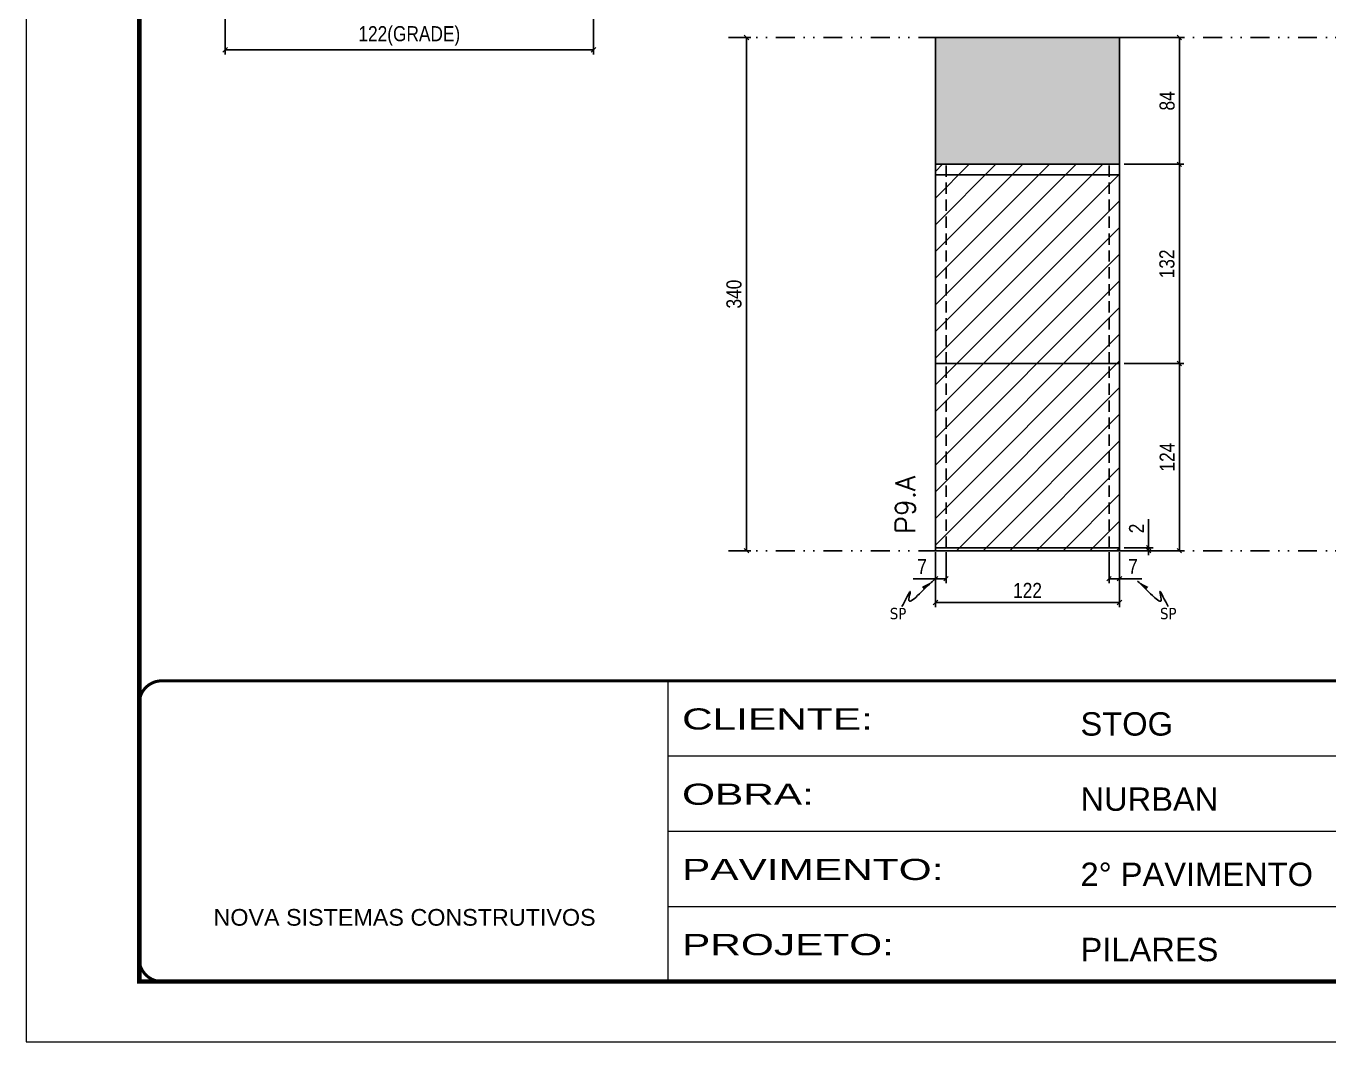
# Model space of a CAD drawing. Extents: x 2201 to 8455, y 252 to 7045.
# Drawn here: x 2201 to 3065, y 2549 to 3222 of the extents above; entities that cross this region are included whole.
import ezdxf

# ---------------------------------------------------------------- set-up
doc = ezdxf.new("R2010")
doc.units = 0
for name, pattern in [('CONTINUO', [0]), ('DASHED', [0.75, 0.5, -0.25]), ('DIVIDE2', [0.625, 0.25, -0.125, 0, -0.125, 0, -0.125]), ('HIDDEN', [0.375, 0.25, -0.125])]:
    doc.linetypes.add(name, pattern=pattern)
for name, color, linetype in [('COTA', 241, 'Continuous'), ('Cota Seção (2x)', 241, 'Continuous'), ('Nível', 160, 'Continuous'), ('Painéis', 200, 'Continuous'), ('SARR_2.2x7', 40, 'Continuous'), ('Sarrafo de Pressão', 42, 'HIDDEN'), ('texto', 7, 'Continuous')]:
    doc.layers.add(name, color=color, linetype=linetype)
for name, color, linetype, lineweight in [('Folhas', 255, 'Continuous', 9), ('Hachura', 251, 'Continuous', 9), ('SARRAFO DE PRESSAO', 251, 'DASHED', 9), ('Texto Seção', 7, 'Continuous', 15)]:
    doc.layers.add(name, color=color, linetype=linetype, lineweight=lineweight)
doc.styles.add('ARIAL', font='arial.ttf')
doc.styles.add('COTA TECNICA', font='techl___.ttf', dxfattribs={"height": 10})
doc.styles.add('COTA TECNICA 2X', font='techl___.ttf', dxfattribs={"height": 10})
doc.styles.add('COTA TECNICA-50', font='techl___.ttf', dxfattribs={"height": 10})
doc.styles.add('REGUA-120', font='ROMANS.shx', dxfattribs={"height": 15})
doc.styles.get("Standard").update_dxf_attribs({"font": 'arial.ttf'})
doc.styles.add('Tecnologia', font='')
doc.styles.get('Tecnologia').set_extended_font_data('Forgotten Futurist')
doc.dimstyles.new('COTA PAINEL-50', dxfattribs={"dimtxt": 10, "dimasz": 3, "dimexe": 3, "dimexo": 3, "dimgap": 3, "dimtad": 1, "dimdec": 1, "dimzin": 12, "dimdsep": 46, "dimtxsty": 'COTA TECNICA-50', "dimblk1": 'OBLIQUE', "dimblk2": 'OBLIQUE', "dimsah": 1, "dimcen": 0.9, "dimclrd": 4, "dimclre": 4, "dimclrt": 240, "dimadec": 1, "dimazin": 3, "dimtfac": 1, "dimtdec": 1, "dimtmove": 0, "dimatfit": 3, "dimfxl": 1, "dimtolj": 1, "dimtzin": 12, "dimarcsym": 0})
doc.dimstyles.new('PAINEL', dxfattribs={"dimtxt": 10, "dimasz": 3, "dimexe": 3, "dimexo": 3, "dimgap": 3, "dimtad": 1, "dimdec": 1, "dimzin": 12, "dimdsep": 46, "dimtxsty": 'COTA TECNICA', "dimblk1": 'OBLIQUE', "dimblk2": 'OBLIQUE', "dimsah": 1, "dimcen": 0.9, "dimclrd": 4, "dimclre": 4, "dimclrt": 240, "dimadec": 1, "dimazin": 3, "dimtfac": 1, "dimtdec": 1, "dimtmove": 0, "dimatfit": 3, "dimfxl": 1, "dimtolj": 1, "dimtzin": 12, "dimarcsym": 0})
doc.dimstyles.new('SECAO PILAR', dxfattribs={"dimtxt": 10, "dimasz": 3, "dimexe": 3, "dimexo": 3, "dimgap": 3, "dimtad": 1, "dimdec": 1, "dimlfac": 0.5, "dimzin": 12, "dimdsep": 46, "dimtxsty": 'COTA TECNICA 2X', "dimblk1": 'OBLIQUE', "dimblk2": 'OBLIQUE', "dimsah": 1, "dimcen": 0.9, "dimclrd": 256, "dimclre": 256, "dimclrt": 256, "dimadec": 1, "dimazin": 3, "dimtfac": 1, "dimtdec": 1, "dimtmove": 0, "dimatfit": 3, "dimfxl": 1, "dimtolj": 1, "dimtzin": 12, "dimarcsym": 0})
doc.dimstyles.get("Standard").update_dxf_attribs({"dimtxt": 0.18, "dimasz": 0.18, "dimexe": 0.18, "dimexo": 0.0625, "dimgap": 0.09, "dimtad": 0, "dimtih": 1, "dimtoh": 1, "dimdec": 4, "dimzin": 0, "dimdsep": 46, "dimtxsty": 'Standard', "dimcen": 0.09, "dimadec": 0, "dimazin": 0, "dimtfac": 1, "dimtdec": 4, "dimtofl": 0, "dimtmove": 0, "dimatfit": 3, "dimfxl": 1, "dimtolj": 1, "dimtzin": 0, "dimarcsym": 0})

# ---------------------------------------------------------------- blocks, each defined once
blk = doc.blocks.new('9999999999')
at = {"color": 30, "linetype": 'CONTINUO'}
for p, q in [((98564.56, 34230.21), (98564.56, 34429.45)), ((98564.56, 34379.64), (99583.98, 34379.64)), ((98564.56, 34329.83), (99487.98, 34329.83)), ((98564.56, 34280.02), (99487.98, 34280.02))]:
    blk.add_line(p, q, dxfattribs=at)
at = {"color": 30, "linetype": 'CONTINUO', "const_width": 2}
blk.add_lwpolyline([(99583.98, 34230.21), (99583.98, 34414.45, 0.414214), (99568.98, 34429.45), (98228.98, 34429.45, 0.414214), (98213.98, 34414.45), (98213.98, 34245.21, 0.414214), (98228.98, 34230.21), (99583.98, 34230.21)], format="xyb", dxfattribs=at)
at = {"layer": 'Folhas'}
blk.add_lwpolyline([(98138.98, 34190.21), (99623.98, 34190.21), (99623.98, 35240.21), (98138.98, 35240.21)], close=True, dxfattribs=at)
at = {"layer": 'Folhas', "color": 30, "const_width": 3}
blk.add_lwpolyline([(98213.98, 34230.21), (99583.98, 34230.21), (99583.98, 35200.21), (98213.98, 35200.21)], close=True, dxfattribs=at)
at = {"color": 7, "linetype": 'Continuous', "ltscale": 5, "style": 'ARIAL'}
for s, height, p in [('STOG', 15.483, (98837.68, 34393.13)), ('NURBAN', 15.483, (98837.68, 34343.32)), ('2° PAVIMENTO', 15.4829, (98837.68, 34293.51)), ('NOVA SISTEMAS CONSTRUTIVOS', 11.0592, (98263.19, 34267.21)), ('PILARES', 15.483, (98837.68, 34243.7))]:
    blk.add_text(s, height=height, dxfattribs=at).set_placement(p)
at = {"layer": 'Folhas', "color": 7, "style": 'Tecnologia', "width": 1.5}
for s, p in [('CLIENTE:', (98573.65, 34397.17)), ('OBRA:', (98573.65, 34347.31)), ('PAVIMENTO:', (98573.65, 34297.5)), ('PROJETO:', (98573.65, 34247.69))]:
    blk.add_text(s, height=14, dxfattribs=at).set_placement(p)
blk = doc.blocks.new('_Oblique')
at = {"color": 0, "linetype": 'ByBlock', "lineweight": -2}
blk.add_line((-0.5, -0.5), (0.5, 0.5), dxfattribs=at)
blk = doc.blocks.new('*D382')
at = {"layer": 'Cota Seção (2x)', "lineweight": -2, "transparency": 16777216}
for p, q in [((2577.32, 3281.18), (2577.32, 3203.13)), ((2333.32, 3276.85), (2333.32, 3203.13)), ((2577.32, 3206.13), (2333.32, 3206.13))]:
    blk.add_line(p, q, dxfattribs=at)
at = {"layer": 'Defpoints', "color": 0, "transparency": 16777216}
for p in [(2577.32, 3284.18), (2333.32, 3279.85), (2333.32, 3206.13)]:
    blk.add_point(p, dxfattribs=at)
at = {"layer": 'Cota Seção (2x)', "lineweight": -2, "transparency": 16777216, "xscale": 3, "yscale": 3, "zscale": 3, "rotation": 180}
blk.add_blockref('_Oblique', (2333.32, 3206.13), dxfattribs=at)
at = {"layer": 'Cota Seção (2x)', "lineweight": -2, "transparency": 16777216, "xscale": 3, "yscale": 3, "zscale": 3}
blk.add_blockref('_Oblique', (2577.32, 3206.13), dxfattribs=at)
at = {"layer": 'Cota Seção (2x)', "transparency": 16777216, "insert": (2455.32, 3215.35), "char_height": 10, "attachment_point": 5, "style": 'COTA TECNICA 2X'}
blk.add_mtext('\\A1;122(GRADE)', dxfattribs=at)
blk = doc.blocks.new('*D702')
at = {"layer": 'COTA', "color": 4, "lineweight": -2, "transparency": 16777216}
for p, q in [((2669.84, 3214.35), (2681.7, 3214.35)), ((2678.7, 2874.35), (2678.7, 3214.35)), ((2669.84, 2874.35), (2681.7, 2874.35))]:
    blk.add_line(p, q, dxfattribs=at)
at = {"layer": 'Defpoints', "color": 0, "transparency": 16777216}
for p in [(2666.84, 3214.35), (2678.7, 3214.35), (2666.84, 2874.35)]:
    blk.add_point(p, dxfattribs=at)
at = {"layer": 'COTA', "color": 4, "lineweight": -2, "transparency": 16777216, "xscale": 3, "yscale": 3, "zscale": 3}
for p, rotation in [((2678.7, 3214.35), 90), ((2678.7, 2874.35), 270)]:
    blk.add_blockref('_Oblique', p, dxfattribs=dict(at, rotation=rotation))
at = {"layer": 'COTA', "color": 240, "transparency": 16777216, "insert": (2670.48, 3044.35), "char_height": 10, "attachment_point": 5, "rotation": 90, "style": 'COTA TECNICA-50'}
blk.add_mtext('\\A1;340', dxfattribs=at)
blk = doc.blocks.new('*D301')
at = {"layer": 'COTA', "color": 4, "lineweight": -2, "transparency": 16777216}
for p, q in [((2803.96, 2873.35), (2803.96, 2836.99)), ((2925.96, 2873.35), (2925.96, 2836.99)), ((2925.96, 2839.99), (2803.96, 2839.99))]:
    blk.add_line(p, q, dxfattribs=at)
at = {"layer": 'Defpoints', "color": 0, "transparency": 16777216}
for p in [(2803.96, 2876.35), (2925.96, 2876.35), (2803.96, 2839.99)]:
    blk.add_point(p, dxfattribs=at)
at = {"layer": 'COTA', "color": 4, "lineweight": -2, "transparency": 16777216, "xscale": 3, "yscale": 3, "zscale": 3, "rotation": 180}
blk.add_blockref('_Oblique', (2803.96, 2839.99), dxfattribs=at)
at = {"layer": 'COTA', "color": 4, "lineweight": -2, "transparency": 16777216, "xscale": 3, "yscale": 3, "zscale": 3}
blk.add_blockref('_Oblique', (2925.96, 2839.99), dxfattribs=at)
at = {"layer": 'COTA', "color": 240, "transparency": 16777216, "insert": (2864.96, 2848.05), "char_height": 10, "attachment_point": 5, "style": 'COTA TECNICA'}
blk.add_mtext('\\A1;122', dxfattribs=at)
blk = doc.blocks.new('*D302')
at = {"layer": 'COTA', "color": 4, "lineweight": -2, "transparency": 16777216}
for p, q in [((2918.96, 2873.35), (2918.96, 2852.84)), ((2925.96, 2871.35), (2925.96, 2852.84)), ((2918.96, 2855.84), (2925.96, 2855.84)), ((2925.96, 2855.84), (2940.69, 2855.84))]:
    blk.add_line(p, q, dxfattribs=at)
at = {"layer": 'Defpoints', "color": 0, "transparency": 16777216}
for p in [(2918.96, 2876.35), (2925.96, 2874.35), (2925.96, 2855.84)]:
    blk.add_point(p, dxfattribs=at)
at = {"layer": 'COTA', "color": 4, "lineweight": -2, "transparency": 16777216, "xscale": 3, "yscale": 3, "zscale": 3, "rotation": 180}
blk.add_blockref('_Oblique', (2918.96, 2855.84), dxfattribs=at)
at = {"layer": 'COTA', "color": 4, "lineweight": -2, "transparency": 16777216, "xscale": 3, "yscale": 3, "zscale": 3}
blk.add_blockref('_Oblique', (2925.96, 2855.84), dxfattribs=at)
at = {"layer": 'COTA', "color": 240, "transparency": 16777216, "insert": (2934.83, 2863.91), "char_height": 10, "attachment_point": 5, "style": 'COTA TECNICA-50'}
blk.add_mtext('\\A1;7', dxfattribs=at)
blk = doc.blocks.new('*D303')
at = {"layer": 'COTA', "color": 4, "lineweight": -2, "transparency": 16777216}
for p, q in [((2803.96, 2871.35), (2803.96, 2852.84)), ((2810.96, 2873.35), (2810.96, 2852.84)), ((2803.96, 2855.84), (2789.23, 2855.84)), ((2810.96, 2855.84), (2803.96, 2855.84))]:
    blk.add_line(p, q, dxfattribs=at)
at = {"layer": 'Defpoints', "color": 0, "transparency": 16777216}
for p in [(2810.96, 2876.35), (2803.96, 2874.35), (2803.96, 2855.84)]:
    blk.add_point(p, dxfattribs=at)
at = {"layer": 'COTA', "color": 4, "lineweight": -2, "transparency": 16777216, "xscale": 3, "yscale": 3, "zscale": 3, "rotation": 180}
blk.add_blockref('_Oblique', (2803.96, 2855.84), dxfattribs=at)
at = {"layer": 'COTA', "color": 4, "lineweight": -2, "transparency": 16777216, "xscale": 3, "yscale": 3, "zscale": 3}
blk.add_blockref('_Oblique', (2810.96, 2855.84), dxfattribs=at)
at = {"layer": 'COTA', "color": 240, "transparency": 16777216, "insert": (2795.1, 2863.91), "char_height": 10, "attachment_point": 5, "style": 'COTA TECNICA-50'}
blk.add_mtext('\\A1;7', dxfattribs=at)
blk = doc.blocks.new('*D304')
at = {"layer": 'COTA', "color": 4, "linetype": 'ByBlock', "lineweight": -2, "transparency": 16777216}
for p, q in [((2928.96, 2998.35), (2968.6, 2998.35)), ((2965.6, 2874.35), (2965.6, 2998.35)), ((2928.96, 2874.35), (2968.6, 2874.35))]:
    blk.add_line(p, q, dxfattribs=at)
at = {"layer": 'Defpoints', "color": 0, "linetype": 'ByBlock', "transparency": 16777216}
for p in [(2925.96, 2998.35), (2965.6, 2998.35), (2925.96, 2874.35)]:
    blk.add_point(p, dxfattribs=at)
at = {"layer": 'COTA', "color": 4, "linetype": 'ByBlock', "lineweight": -2, "transparency": 16777216, "xscale": 3, "yscale": 3, "zscale": 3}
for p, rotation in [((2965.6, 2998.35), 90), ((2965.6, 2874.35), 270)]:
    blk.add_blockref('_Oblique', p, dxfattribs=dict(at, rotation=rotation))
at = {"layer": 'COTA', "color": 240, "linetype": 'ByBlock', "transparency": 16777216, "insert": (2957.53, 2936.35), "char_height": 10, "attachment_point": 5, "rotation": 90, "style": 'COTA TECNICA'}
blk.add_mtext('\\A1;124', dxfattribs=at)
blk = doc.blocks.new('*D305')
at = {"layer": 'COTA', "color": 4, "lineweight": -2, "transparency": 16777216}
for p, q in [((2945.22, 2876.35), (2945.22, 2895.15)), ((2928.96, 2876.35), (2948.22, 2876.35)), ((2945.22, 2874.35), (2945.22, 2876.35)), ((2928.96, 2874.35), (2948.22, 2874.35)), ((2945.22, 2874.35), (2945.22, 2871.35))]:
    blk.add_line(p, q, dxfattribs=at)
at = {"layer": 'Defpoints', "color": 0, "transparency": 16777216}
for p in [(2925.96, 2876.35), (2925.96, 2874.35), (2945.22, 2874.35)]:
    blk.add_point(p, dxfattribs=at)
at = {"layer": 'COTA', "color": 4, "lineweight": -2, "transparency": 16777216, "xscale": 3, "yscale": 3, "zscale": 3}
for p, rotation in [((2945.22, 2876.35), 270), ((2945.22, 2874.35), 90)]:
    blk.add_blockref('_Oblique', p, dxfattribs=dict(at, rotation=rotation))
at = {"layer": 'COTA', "color": 240, "transparency": 16777216, "insert": (2937.22, 2889.1), "char_height": 10, "attachment_point": 5, "rotation": 90, "style": 'COTA TECNICA-50'}
blk.add_mtext('\\A1;2', dxfattribs=at)
blk = doc.blocks.new('*D306')
at = {"layer": 'COTA', "color": 4, "linetype": 'ByBlock', "lineweight": -2, "transparency": 16777216}
for p, q in [((2928.96, 2998.35), (2968.6, 2998.35)), ((2965.6, 2874.35), (2965.6, 2998.35)), ((2928.96, 2874.35), (2968.6, 2874.35))]:
    blk.add_line(p, q, dxfattribs=at)
at = {"layer": 'Defpoints', "color": 0, "linetype": 'ByBlock', "transparency": 16777216}
for p in [(2925.96, 2998.35), (2965.6, 2998.35), (2925.96, 2874.35)]:
    blk.add_point(p, dxfattribs=at)
at = {"layer": 'COTA', "color": 4, "linetype": 'ByBlock', "lineweight": -2, "transparency": 16777216, "xscale": 3, "yscale": 3, "zscale": 3}
for p, rotation in [((2965.6, 2998.35), 90), ((2965.6, 2874.35), 270)]:
    blk.add_blockref('_Oblique', p, dxfattribs=dict(at, rotation=rotation))
at = {"layer": 'COTA', "color": 240, "linetype": 'ByBlock', "transparency": 16777216, "insert": (2957.53, 2936.35), "char_height": 10, "attachment_point": 5, "rotation": 90, "style": 'COTA TECNICA'}
blk.add_mtext('\\A1;124', dxfattribs=at)
blk = doc.blocks.new('*D307')
at = {"layer": 'COTA', "color": 4, "lineweight": -2, "transparency": 16777216}
for p, q in [((2928.96, 3214.35), (2968.6, 3214.35)), ((2965.6, 3130.35), (2965.6, 3214.35)), ((2928.96, 3130.35), (2968.6, 3130.35))]:
    blk.add_line(p, q, dxfattribs=at)
at = {"layer": 'Defpoints', "color": 0, "transparency": 16777216}
for p in [(2925.96, 3214.35), (2965.6, 3214.35), (2925.96, 3130.35)]:
    blk.add_point(p, dxfattribs=at)
at = {"layer": 'COTA', "color": 4, "lineweight": -2, "transparency": 16777216, "xscale": 3, "yscale": 3, "zscale": 3}
for p, rotation in [((2965.6, 3214.35), 90), ((2965.6, 3130.35), 270)]:
    blk.add_blockref('_Oblique', p, dxfattribs=dict(at, rotation=rotation))
at = {"layer": 'COTA', "color": 240, "transparency": 16777216, "insert": (2957.51, 3172.35), "char_height": 10, "attachment_point": 5, "rotation": 90, "style": 'COTA TECNICA-50'}
blk.add_mtext('\\A1;84', dxfattribs=at)
blk = doc.blocks.new('*D694')
at = {"layer": 'COTA', "color": 4, "lineweight": -2, "transparency": 16777216}
for p, q in [((2928.96, 3130.35), (2968.6, 3130.35)), ((2965.6, 3130.35), (2965.6, 2998.35)), ((2928.96, 2998.35), (2968.6, 2998.35))]:
    blk.add_line(p, q, dxfattribs=at)
at = {"layer": 'Defpoints', "color": 0, "transparency": 16777216}
for p in [(2925.96, 3130.35), (2925.96, 2998.35), (2965.6, 2998.35)]:
    blk.add_point(p, dxfattribs=at)
at = {"layer": 'COTA', "color": 4, "lineweight": -2, "transparency": 16777216, "xscale": 3, "yscale": 3, "zscale": 3}
for p, rotation in [((2965.6, 3130.35), 90), ((2965.6, 2998.35), 270)]:
    blk.add_blockref('_Oblique', p, dxfattribs=dict(at, rotation=rotation))
at = {"layer": 'COTA', "color": 240, "transparency": 16777216, "insert": (2957.39, 3064.35), "char_height": 10, "attachment_point": 5, "rotation": 90, "style": 'COTA TECNICA'}
blk.add_mtext('\\A1;132', dxfattribs=at)

msp = doc.modelspace()

# ---------------------------------------------------------------- hatches: boundary and pattern name
at = {"layer": 'COTA', "linetype": 'ByBlock'}
h = msp.add_hatch(dxfattribs=at)
h.set_pattern_fill('AR-CONC', color=256, scale=0.03)
h.set_pattern_definition([(50, (-167614.649, -105473.8634), (5.46554007, -0.47817257), [0.5715, -6.2865]), (355, (-167614.649, -105473.8634), (-1.05730264, 5.73170536), [0.4572, -5.02921753]), (100.4514447, (-167614.1936, -105473.903), (4.40823741, 5.25353256), [0.48570026, -5.34270734]), (46.1842, (-167614.649, -105472.3394), (8.13237123, -1.26126984), [0.85725, -9.42975]), (96.6355576, (-167613.971, -105472.4445), (7.12212402, 7.42278374), [0.7285507, -8.01406824]), (351.184151, (-167614.649, -105472.339), (7.12212402, 7.42278374), [0.685799, -7.54379196]), (21, (-167613.887, -105472.7204), (4.54843174, -3.06795595), [0.5715, -6.2865]), (326, (-167613.887, -105472.7204), (1.85406085, 5.52563898), [0.4572, -5.0292]), (71.451445, (-167613.508, -105472.976), (6.40249258, 2.45768307), [0.48570026, -5.34269813]), (37.5, (-167614.649, -105473.8634), (0.092658098, 2.536651166), [0, -4.96824, 0, -5.1054, 0, -5.04825]), (7.5, (-167614.649, -105473.8634), (2.004589875, 3.005417245), [0, -2.91084, 0, -4.85394, 0, -1.92405]), (327.5, (-167616.3483, -105473.8634), (4.067717855, -0.17186232), [0, -1.905, 0, -5.9436, 0, -7.8867]), (317.5, (-167617.1103, -105473.8634), (4.44387544, 0.76279473), [0, -2.4765, 0, -3.94716, 0, -5.6007])])
h.paths.add_polyline_path([(2925.96, 3214.35), (2803.96, 3214.35), (2803.96, 3130.35), (2925.96, 3130.35)])
at = {"layer": 'Hachura', "linetype": 'ByBlock'}
h = msp.add_hatch(dxfattribs=at)
h.set_pattern_fill('ANSI31', color=256, scale=100)
h.set_pattern_definition([(45, (-114346.164, -32176.925), (-8.8388348, 8.8388348), [])])
h.paths.add_polyline_path([(2925.96, 3130.35), (2803.96, 3130.35), (2803.96, 2874.35), (2925.96, 2874.35)])

# ---------------------------------------------------------------- linework, layer by layer
at = {"layer": 'COTA', "linetype": 'ByBlock'}
for p, q in [((2803.96, 3130.35), (2803.96, 3214.35)), ((2925.96, 3214.35), (2803.96, 3214.35)), ((2925.96, 3130.35), (2925.96, 3214.35))]:
    msp.add_line(p, q, dxfattribs=at)
at = {"layer": 'Nível', "color": 4, "linetype": 'DIVIDE2', "ltscale": 50}
for p, q in [((2666.84, 3214.35), (3646.37, 3214.35)), ((2666.84, 2874.35), (3646.37, 2874.35))]:
    msp.add_line(p, q, dxfattribs=at)
at = {"layer": 'Painéis'}
for p, q in [((2925.96, 3130.35), (2803.96, 3130.35)), ((2803.96, 3130.35), (2925.96, 3130.35)), ((2803.96, 2998.35), (2803.96, 3130.35)), ((2925.96, 3130.35), (2925.96, 2998.35)), ((2925.96, 3123.35), (2803.96, 3123.35)), ((2803.96, 2998.35), (2925.96, 2998.35)), ((2803.96, 2876.35), (2803.96, 2998.35)), ((2925.96, 2998.35), (2803.96, 2998.35)), ((2925.96, 2998.35), (2925.96, 2876.35)), ((2925.96, 2876.35), (2803.96, 2876.35))]:
    msp.add_line(p, q, dxfattribs=at)
msp.add_lwpolyline([(2803.96, 2874.35), (2925.96, 2874.35), (2925.96, 2876.35), (2803.96, 2876.35)], close=True, dxfattribs=at)
at = {"layer": 'SARR_2.2x7'}
msp.add_line((2803.96, 3123.35), (2925.96, 3123.35), dxfattribs=at)
at = {"layer": 'Sarrafo de Pressão', "ltscale": 30}
for p, q in [((2810.96, 2998.35), (2810.96, 3130.35)), ((2918.96, 2998.35), (2918.96, 3130.35)), ((2810.96, 2876.35), (2810.96, 2998.35)), ((2918.96, 2876.35), (2918.96, 2998.35))]:
    msp.add_line(p, q, dxfattribs=at)

# ---------------------------------------------------------------- block references
at = {"layer": 'SARRAFO DE PRESSAO', "color": 6, "linetype": 'ByBlock'}
msp.add_blockref('9999999999', (-95937.61, -31641.27), dxfattribs=at)

# ---------------------------------------------------------------- texts
at = {"layer": 'texto', "color": 0, "char_height": 7.5, "attachment_point": 5}
for insert in [(2779.19, 2832.67), (2958.21, 2832.67)]:
    msp.add_mtext('{\\fTahoma|b0|i0|c0|p34;\\C4;SP}', dxfattribs=dict(at, insert=insert))
at = {"layer": 'Texto Seção', "insert": (2790.49, 2885.6), "char_height": 13, "width": 285.3299, "attachment_point": 7, "rotation": 90, "style": 'REGUA-120'}
msp.add_mtext('P9.A', dxfattribs=at)

# ---------------------------------------------------------------- dimensions: what is measured, and where the dimension line sits
at = {"layer": 'COTA'}
for base, p1, p2, angle, dimstyle, picture, middle in [((2678.7, 3214.35), (2666.84, 2874.35), (2666.84, 3214.35), 90, 'COTA PAINEL-50', '*D702', (2670.48, 3044.35)), ((2965.6, 3214.35), (2925.96, 3130.35), (2925.96, 3214.35), 90, 'COTA PAINEL-50', '*D307', (2957.51, 3172.35)), ((2965.6, 2998.35), (2925.96, 3130.35), (2925.96, 2998.35), 90, 'PAINEL', '*D694', (2957.39, 3064.35)), ((2803.96, 2855.84), (2810.96, 2876.35), (2803.96, 2874.35), 180, 'COTA PAINEL-50', '*D303', (2795.1, 2863.91))]:
    dim = msp.add_linear_dim(base=base, p1=p1, p2=p2, angle=angle, dimstyle=dimstyle, dxfattribs=at)
    dim.commit()
    dim.dimension.update_dxf_attribs({"geometry": picture, "text_midpoint": middle})
at = {"layer": 'COTA', "linetype": 'ByBlock'}
for picture in ['*D304', '*D306']:
    dim = msp.add_aligned_dim(p1=(2925.96, 2874.35), p2=(2925.96, 2998.35), distance=-39.64, dimstyle='PAINEL', dxfattribs=at)
    dim.commit()
    dim.dimension.update_dxf_attribs({"geometry": picture, "text_midpoint": (2957.53, 2936.35)})
at = {"layer": 'COTA'}
dim = msp.add_linear_dim(base=(2945.22, 2874.35), p1=(2925.96, 2876.35), p2=(2925.96, 2874.35), angle=90, dimstyle='COTA PAINEL-50', dxfattribs=at)
dim.commit()
dim.dimension.update_dxf_attribs({"geometry": '*D305', "text_midpoint": (2945.22, 2889.1), "dimtype": 160})
dim = msp.add_linear_dim(base=(2803.96, 2839.99), p1=(2925.96, 2876.35), p2=(2803.96, 2876.35), angle=180, dimstyle='PAINEL', override={"dimarcsym": 2}, dxfattribs=at)
dim.commit()
dim.dimension.update_dxf_attribs({"geometry": '*D301', "text_midpoint": (2864.96, 2848.05)})
dim = msp.add_linear_dim(base=(2925.96, 2855.84), p1=(2918.96, 2876.35), p2=(2925.96, 2874.35), dimstyle='COTA PAINEL-50', dxfattribs=at)
dim.commit()
dim.dimension.update_dxf_attribs({"geometry": '*D302', "text_midpoint": (2934.83, 2863.91)})
at = {"layer": 'Cota Seção (2x)', "color": 241}
dim = msp.add_linear_dim(base=(2333.32, 3206.13), p1=(2577.32, 3284.18), p2=(2333.32, 3279.85), angle=180, text='<>(GRADE)', dimstyle='SECAO PILAR', dxfattribs=at)
dim.commit()
dim.dimension.update_dxf_attribs({"geometry": '*D382', "text_midpoint": (2455.32, 3206.13), "dimtype": 160})

# ---------------------------------------------------------------- leaders
at = {"layer": 'COTA', "path_type": 1}
for points in [[(2802.13, 2854.17), (2786.35, 2842.33), (2787.27, 2847.14), (2781.72, 2837.36)], [(2937.79, 2854.17), (2953.58, 2842.33), (2952.65, 2847.14), (2958.21, 2837.36)]]:
    msp.add_leader(points, dimstyle='Standard', override={"dimasz": 8}, dxfattribs=at)

doc.saveas('drawing.dxf')
